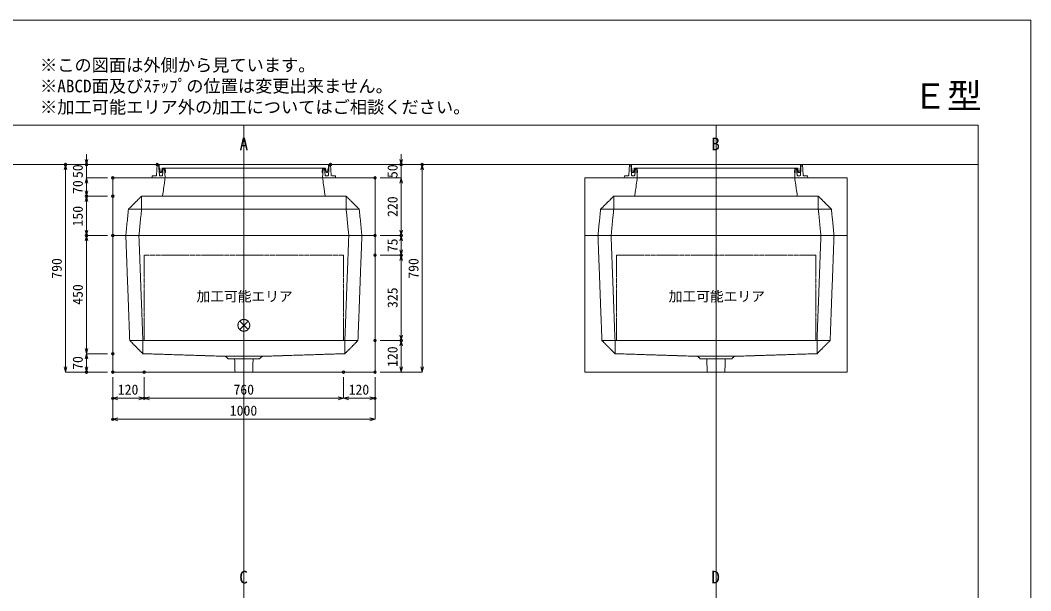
# Model space of a CAD drawing. Units: millimetres, scale not verified. Extents: x -2970 to 2970, y -2100 to 2100.
# Drawn here: x -883 to 2970, y -73 to 2100 of the extents above; entities that cross this region are included whole.
import ezdxf
from ezdxf.enums import TextEntityAlignment as Align

# ---------------------------------------------------------------- set-up
doc = ezdxf.new("R2010")
doc.units = ezdxf.units.MM
doc.header["$LTSCALE"] = 20
doc.header["$PDMODE"] = 32
doc.header["$PDSIZE"] = 10
doc.linetypes.add('LONG_DASHED1', pattern=[7, 6, -1])
doc.linetypes.add('LONG_DOUBLE_CHAIN', pattern=[21.8, 18, -1, 0.6, -0.6, 0.6, -1])
for name, color, linetype, lineweight in [('0-0_D-TTL', 7, 'Continuous', 9), ('0-1_Defpoints', 7, 'Continuous', 9), ('0-3_D-TTL-TXT', 7, 'Continuous', 9), ('0-4_D-STR-TXT', 7, 'Continuous', 9), ('0-5_0', 134, 'Continuous', 9), ('0-6_D-STR-DIM', 3, 'Continuous', 9), ('0-7_D-STR-STR5', 1, 'LONG_DOUBLE_CHAIN', 9), ('0-8_D-STR', 7, 'LONG_DASHED1', 9), ('0-A_D-STR-STR4', 134, 'Continuous', 9)]:
    doc.layers.add(name, color=color, linetype=linetype, lineweight=lineweight)
doc.styles.add('ＭＳ ゴシック', font='')
doc.styles.get('ＭＳ ゴシック').set_extended_font_data('MS Gothic')

# ---------------------------------------------------------------- blocks, each defined once
blk = doc.blocks.new('A$C4DE05FD1')
at = {"layer": '0-0_D-TTL', "color": 134}
for p, q in [((4000, 76000), (114800, 76000)), ((114800, 76000), (114800, 4000))]:
    blk.add_line(p, q, dxfattribs=at)
at = {"layer": '0-1_Defpoints', "color": 134}
for p, q in [((0, 84000), (118800, 84000)), ((118800, 84000), (118800, 0))]:
    blk.add_line(p, q, dxfattribs=at)
at = {"layer": '0-3_D-TTL-TXT', "style": 'ＭＳ ゴシック'}
for s, p in [('※この図面は外側から見ています。', (43260.9, 79815.7)), ('※ABCD面及びｽﾃｯﾌﾟの位置は変更出来ません。', (43260.9, 78215.7)), ('※加工可能エリア外の加工についてはご相談ください。', (43260.9, 76615.7))]:
    blk.add_text(s, height=962.2, dxfattribs=at).set_placement(p, align=Align.BOTTOM_LEFT)
blk = doc.blocks.new('_Open30')
at = {"layer": '0-5_0', "color": 7}
blk.add_line((0, 0), (-20, 0), dxfattribs=at)
blk.add_lwpolyline([(-20, 5.36), (0, 0), (-20, -5.36)], dxfattribs=at)
blk = doc.blocks.new('A$C31CA379A')
at = {"layer": '0-4_D-STR-TXT', "style": 'ＭＳ ゴシック'}
for s, p in [('A', (-325.9, -2190.5)), ('B', (35638.6, -2190.5)), ('C', (-351.4, -35190.5)), ('D', (35638.6, -35190.5))]:
    blk.add_text(s, height=962.2, dxfattribs=at).set_placement(p, align=Align.BOTTOM_LEFT)
blk = doc.blocks.new('A$C431D19D0')
at = {"layer": '0-8_D-STR'}
for p, q in [((-6000, 4400), (-6200, 3000)), ((6000, 4400), (6200, 3000)), ((-8800, 2000), (-7800, 3000)), ((-7800, 3000), (7800, 3000)), ((-7800, 2000), (-7800, 3000)), ((8800, 2000), (7800, 3000)), ((7800, 2000), (7800, 3000)), ((-8800, 2000), (-9000, 0)), ((-8800, 2000), (8800, 2000)), ((-7800, 2000), (-8000, 0)), ((7800, 2000), (8000, 0)), ((8800, 2000), (9000, 0))]:
    blk.add_line(p, q, dxfattribs=at)
at = {"layer": '0-8_D-STR', "linetype": 'Continuous'}
for p in [(10000, 4400), (-10000, 0)]:
    blk.add_line(p, (10000, 0), dxfattribs=at)
blk.add_lwpolyline([(-10000, 0), (-10000, 4400), (10000, 4400)], dxfattribs=at)
blk = doc.blocks.new('A$C5E030ABE')
at = {"layer": '0-7_D-STR-STR5'}
for p, q in [((7600, -1500), (7600, -8000)), ((7600, -8000), (-7600, -8000))]:
    blk.add_line(p, q, dxfattribs=at)
blk.add_lwpolyline([(7600, -1500), (-7600, -1500), (-7600, -8000)], dxfattribs=at)
at = {"layer": '0-8_D-STR', "linetype": 'Continuous'}
for p, q in [((-10000, 0), (10000, 0)), ((-10000, -10400), (-10000, 0)), ((10000, -10400), (10000, 0)), ((-10000, -10400), (10000, -10400))]:
    blk.add_line(p, q, dxfattribs=at)
at = {"layer": '0-8_D-STR'}
for p, q in [((-9000, 0), (-8700, -8000)), ((-8000, 0), (-7700, -8000)), ((8000, 0), (7700, -8000)), ((9000, 0), (8700, -8000)), ((-7700, -9000), (-8700, -8000)), ((8700, -8000), (-8700, -8000)), ((-7700, -9000), (-7700, -8000)), ((7700, -9000), (8700, -8000)), ((7700, -9000), (7700, -8000)), ((-7700, -9000), (-1400, -9200)), ((-1200, -9380), (-1400, -9200)), ((1400, -9200), (-1400, -9200)), ((1200, -9380), (1400, -9200)), ((7700, -9000), (1400, -9200)), ((1200, -9380), (-1200, -9380)), ((-672.4, -10400), (-705, -9380)), ((672.4, -10400), (705, -9380))]:
    blk.add_line(p, q, dxfattribs=at)
blk = doc.blocks.new('A$C284D0AE2')
at = {"layer": '0-A_D-STR-STR4'}
for p, q in [((-6600, 1000), (-6655.6, 197.2)), ((-6500, 1000), (-6600, 1000)), ((-6442.7, 197.2), (-6500, 1000)), ((-6450, 1000), (-6450, 740)), ((-6980, 160), (-7000, 0)), ((-7000, 0), (7000, 0)), ((-6695.5, 160), (-6980, 160)), ((-6450, 740), (-6438.3, 740)), ((-6418.4, 721.8), (-6390, 400)), ((-6235.7, 160), (-6402.8, 160)), ((-6390, 400), (-6290, 400)), ((-6290, 400), (-6230, 740)), ((-6230, 740), (6230, 740)), ((-6180, 740), (-6212.4, 401.3)), ((-6212.4, 401.3), (-6172.2, 401.3)), ((-6140, 680), (-6195.9, 195.4)), ((-6000, 740), (-6180, 740)), ((-6040, 680), (-6140, 680)), ((-6000, 0), (-6040, 680)), ((-6023.6, 401.3), (-5983.5, 401.3)), ((-5983.5, 401.3), (-6000, 740)), ((6000, 740), (6180, 740)), ((6212.4, 401.3), (6172.2, 401.3)), ((6180, 740), (6212.4, 401.3)), ((6235.7, 160), (6402.8, 160)), ((6695.5, 160), (6980, 160)), ((6980, 160), (7000, 0))]:
    blk.add_line(p, q, dxfattribs=at)
for points in [[(-6450, 1000), (6450, 1000), (6450, 740), (6438.3, 740)], [(6442.7, 197.2), (6500, 1000), (6600, 1000), (6655.6, 197.2)], [(6023.6, 401.3), (5983.5, 401.3), (6000, 740)], [(6000, 0), (6040, 680), (6140, 680), (6195.9, 195.4)], [(6418.4, 721.8), (6390, 400), (6290, 400), (6230, 740)]]:
    blk.add_lwpolyline(points, dxfattribs=at)
for centre, radius, start, end in [((-6695.5, 200), 40, 270, 356.0372), ((-6402.8, 200), 40, 184.08562, 270), ((-6438.3, 720), 20, 5.04245, 90), ((-6235.7, 200), 40, 270, 353.41806), ((6235.7, 200), 40, 186.58194, 270), ((6402.8, 200), 40, 270, 355.91438), ((6438.3, 720), 20, 90, 174.95755), ((6695.5, 200), 40, 183.9628, 270)]:
    blk.add_arc(centre, radius, start, end, dxfattribs=at)
blk = doc.blocks.new('A$C1C640AAB')
at = {"layer": '0-7_D-STR-STR5'}
for p, q in [((-318.2, -318.2), (318.2, 318.2)), ((-318.2, 318.2), (318.2, -318.2))]:
    blk.add_line(p, q, dxfattribs=at)
blk.add_circle((0, 0), 450, dxfattribs=at)
blk = doc.blocks.new('A$Cd51f97f8')
at = {"layer": '0-7_D-STR-STR5'}
blk.add_blockref('A$C1C640AAB', (0, -6840), dxfattribs=at)
at = {"layer": '0-8_D-STR'}
blk.add_blockref('A$C5E030ABE', (0, 0), dxfattribs=at)

msp = doc.modelspace()

# ---------------------------------------------------------------- linework, layer by layer
at = {"layer": '0-1_Defpoints'}
for p in [(-710, 1550), (-630, 1550), (-360, 1550), (300, 1550), (570, 1550), (650, 1550), (-530, 1500), (470, 1500), (-630, 1430), (-530, 1430), (-630, 1280), (-530, 1280), (470, 1280), (570, 1280), (470, 1205), (570, 1205), (470, 880), (470, 880), (570, 880), (-530, 830), (-630, 760), (-530, 760), (-410, 760), (350, 760), (470, 760), (-530, 660), (-410, 660), (470, 660), (-530, 580)]:
    msp.add_point(p, dxfattribs=at)
at = {"layer": '0-5_0'}
for p, q in [((-30, -1600), (-30, 1700)), ((1770, -1600), (1770, 1700)), ((-1030, 1550), (2770, 1550))]:
    msp.add_line(p, q, dxfattribs=at)
at = {"layer": '0-6_D-STR-DIM'}
for p, q in [((-630, 1570), (-630, 1590)), ((570, 1570), (570, 1590)), ((-380, 1550), (-710, 1550)), ((-380, 1550), (-630, 1550)), ((-630, 1500), (-630, 1550)), ((320, 1550), (570, 1550)), ((320, 1550), (650, 1550)), ((570, 1500), (570, 1550)), ((-710, 780), (-710, 1530)), ((650, 780), (650, 1530)), ((-550, 1500), (-630, 1500)), ((-550, 1500), (-630, 1500)), ((-630, 1480), (-630, 1450)), ((-630, 1480), (-630, 1460)), ((490, 1500), (570, 1500)), ((490, 1500), (570, 1500)), ((570, 1480), (570, 1300)), ((570, 1480), (570, 1460)), ((-550, 1430), (-630, 1430)), ((-550, 1430), (-630, 1430)), ((-630, 1300), (-630, 1410)), ((-550, 1280), (-630, 1280)), ((-550, 1280), (-630, 1280)), ((490, 1280), (570, 1280)), ((490, 1280), (570, 1280)), ((-630, 850), (-630, 1260)), ((570, 1225), (570, 1260)), ((490, 1205), (570, 1205)), ((490, 1205), (570, 1205)), ((570, 900), (570, 1185)), ((490, 880), (570, 880)), ((490, 880), (570, 880)), ((570, 780), (570, 860)), ((-550, 830), (-630, 830)), ((-550, 830), (-630, 830)), ((-630, 810), (-630, 780)), ((-550, 760), (-710, 760)), ((-550, 760), (-630, 760)), ((-530, 740), (-530, 580)), ((-530, 740), (-530, 660)), ((-410, 740), (-410, 660)), ((-410, 740), (-410, 660)), ((350, 740), (350, 660)), ((350, 740), (350, 660)), ((470, 740), (470, 660)), ((470, 740), (470, 580)), ((490, 760), (570, 760)), ((490, 760), (650, 760)), ((-430, 660), (-510, 660)), ((330, 660), (-390, 660)), ((370, 660), (450, 660)), ((450, 580), (-510, 580))]:
    msp.add_line(p, q, dxfattribs=at)

# ---------------------------------------------------------------- block references
at = {"layer": '0-0_D-TTL', "xscale": 0.05, "yscale": 0.05}
msp.add_blockref('A$C4DE05FD1', (-2970, -2100), dxfattribs=at)
at = {"layer": '0-4_D-STR-TXT', "xscale": 0.05, "yscale": 0.05}
msp.add_blockref('A$C31CA379A', (-30, 1700), dxfattribs=at)
at = {"layer": '0-6_D-STR-DIM'}
for p, rotation in [((-710, 1550), 90), ((-630, 1550), 270), ((570, 1550), 270), ((650, 1550), 90), ((-630, 1500), 90), ((-630, 1500), 90), ((570, 1500), 90), ((570, 1500), 90), ((-630, 1430), 270), ((-630, 1430), 90), ((-630, 1280), 270), ((-630, 1280), 90), ((570, 1280), 270), ((570, 1280), 90), ((570, 1205), 270), ((570, 1205), 90), ((570, 880), 270), ((-630, 830), 270), ((570, 880), 90), ((-630, 830), 90), ((-710, 760), 270), ((-630, 760), 270), ((570, 760), 270), ((650, 760), 270), ((-530, 660), 180), ((-410, 660), 180), ((350, 660), 180), ((-530, 580), 180)]:
    msp.add_blockref('_Open30', p, dxfattribs=dict(at, rotation=rotation))
for p in [(-410, 660), (350, 660), (470, 660), (470, 580)]:
    msp.add_blockref('_Open30', p, dxfattribs=at)
at = {"layer": '0-8_D-STR', "xscale": 0.05, "yscale": 0.05}
for name, p in [('A$C431D19D0', (-30, 1280)), ('A$C431D19D0', (1770, 1280)), ('A$Cd51f97f8', (-30, 1280)), ('A$C5E030ABE', (1770, 1280))]:
    msp.add_blockref(name, p, dxfattribs=at)
at = {"layer": '0-A_D-STR-STR4', "xscale": 0.05, "yscale": 0.05}
for p in [(-30, 1500), (1770, 1500)]:
    msp.add_blockref('A$C284D0AE2', p, dxfattribs=at)

# ---------------------------------------------------------------- texts
at = {"layer": '0-3_D-TTL-TXT', "style": 'ＭＳ ゴシック'}
msp.add_text('Ｅ型', height=96.21, dxfattribs=at).set_placement((2519.75, 1734.55), align=Align.BOTTOM_LEFT)
at = {"layer": '0-6_D-STR-DIM', "style": 'ＭＳ ゴシック'}
for s, p in [('50', (-632.6, 1498.9)), ('50', (567.4, 1498.9)), ('70', (-632.6, 1438.4)), ('220', (567.4, 1350.8)), ('150', (-632.6, 1314.48)), ('75', (567.4, 1216.42)), ('790', (-712.6, 1115.4)), ('790', (647.4, 1115.4)), ('450', (-632.6, 1016.2)), ('325', (567.4, 1003.92)), ('120', (567.4, 779.48)), ('70', (-632.6, 768.4))]:
    msp.add_text(s, height=38.42, rotation=90, dxfattribs=at).set_placement(p, align=Align.BOTTOM_LEFT)
for s, p in [('120', (-510.52, 662.6)), ('760', (-69.6, 662.6)), ('120', (369.48, 662.6)), ('1000', (-83.52, 582.6))]:
    msp.add_text(s, height=38.42, dxfattribs=at).set_placement(p, align=Align.BOTTOM_LEFT)
at = {"layer": '0-7_D-STR-STR5', "style": 'ＭＳ ゴシック'}
for p in [(-210.48, 1017.55), (1589.52, 1017.55)]:
    msp.add_text('加工可能エリア', height=38.42, dxfattribs=at).set_placement(p, align=Align.BOTTOM_LEFT)

doc.saveas('drawing.dxf')
